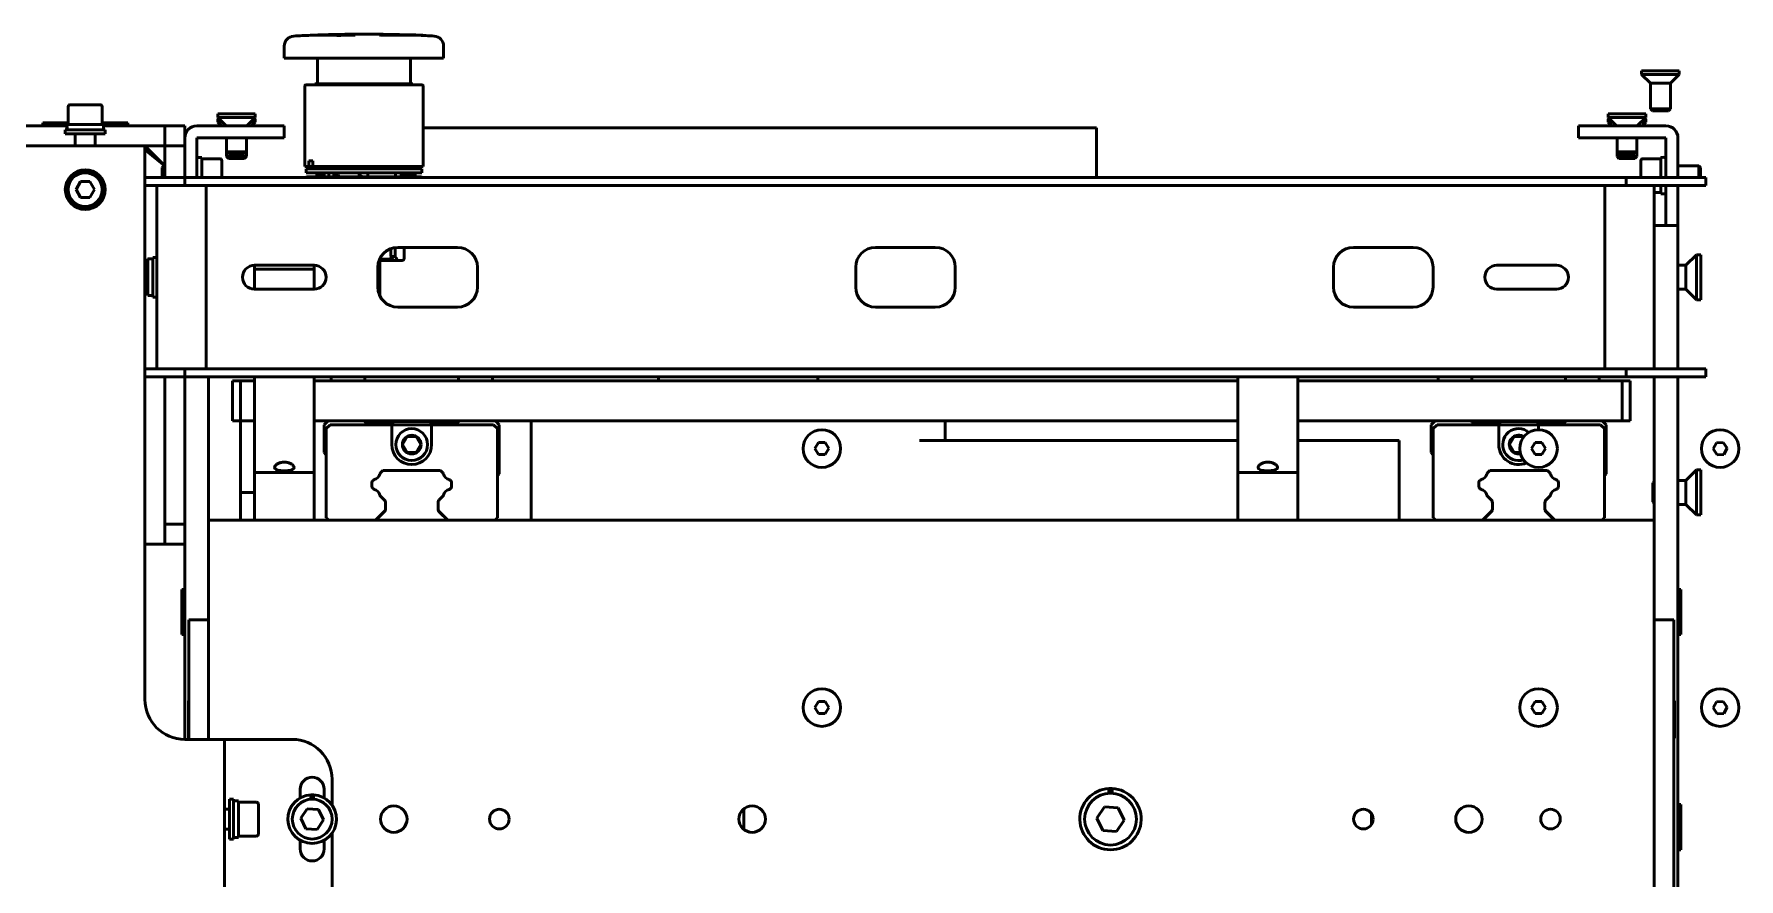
# Model space of a CAD drawing. Header units: millimetres. Extents: x 79 to 1474, y 97 to 691.
# Drawn here: x 920.4 to 1348.6, y 479.1 to 691.2 of the extents above; entities that cross this region are included whole.
import ezdxf

# ---------------------------------------------------------------- set-up
doc = ezdxf.new("R2010")
doc.units = ezdxf.units.MM
doc.layers.add('Visible (ISO)', color=7, linetype='Continuous', lineweight=50)

msp = doc.modelspace()

# ---------------------------------------------------------------- linework, layer by layer
at = {"layer": 'Visible (ISO)'}
for p, q in [((991.65, 690.87), (991.65, 690.94)), ((996.44, 690.93), (996.44, 690.83)), ((997.39, 690.94), (997.39, 690.94)), ((997.42, 690.94), (1001.09, 690.96)), ((997.42, 690.94), (997.42, 690.84)), ((997.88, 690.94), (997.88, 690.99)), ((1001.09, 690.96), (1001.09, 690.91)), ((1007.23, 690.98), (1007.62, 691)), ((1007.23, 690.98), (1007.23, 690.94)), ((1007.62, 691), (1007.62, 690.9)), ((1015, 690.97), (1015, 690.87)), ((1016.65, 690.89), (1018.04, 690.89)), ((1016.65, 690.89), (1016.65, 690.87)), ((1018.04, 690.89), (1018.04, 690.81)), ((983.27, 688.17), (983.27, 685.16)), ((983.27, 685.16), (1023.27, 685.16)), ((991.57, 685.16), (991.57, 678.66)), ((1014.97, 685.16), (1014.97, 678.66)), ((1023.27, 688.17), (1023.27, 685.16)), ((1324.15, 681.93), (1333.58, 681.93)), ((1324.15, 681.93), (1324.15, 681.04)), ((1324.15, 681.04), (1333.58, 681.04)), ((1326.37, 678.83), (1324.15, 681.04)), ((1331.37, 678.83), (1333.58, 681.04)), ((1333.58, 681.93), (1333.58, 681.04)), ((988.42, 678.16), (988.42, 657.96)), ((1017.82, 678.46), (988.72, 678.46)), ((990.97, 678.66), (1015.57, 678.66)), ((990.97, 678.66), (990.97, 678.46)), ((1015.57, 678.66), (1015.57, 678.46)), ((1018.12, 678.16), (1018.12, 657.96)), ((1326.37, 678.83), (1331.37, 678.83)), ((1326.37, 678.83), (1326.37, 672.42)), ((1331.37, 678.83), (1331.37, 672.42)), ((929.02, 672.93), (929.02, 668.43)), ((929.52, 673.43), (937.02, 673.43)), ((937.52, 672.93), (937.52, 668.43)), ((1326.37, 672.42), (1331.37, 672.42)), ((1326.86, 671.93), (1326.37, 672.42)), ((1330.88, 671.93), (1331.37, 672.42)), ((633.52, 668.13), (928.67, 668.13)), ((922.6, 668.85), (929.02, 668.85)), ((922.6, 668.85), (922.6, 668.13)), ((937.87, 668.43), (928.67, 668.43)), ((937.52, 668.85), (943.94, 668.85)), ((937.87, 668.43), (937.87, 667.13)), ((937.87, 668.13), (953.27, 668.13)), ((943.94, 668.85), (943.94, 668.13)), ((953.27, 668.13), (953.27, 663.13)), ((958.27, 668.13), (953.27, 668.13)), ((958.27, 663.13), (958.27, 668.13)), ((980.27, 668.13), (961.27, 668.13)), ((966.55, 671.13), (975.98, 671.13)), ((966.55, 671.13), (966.55, 670.24)), ((966.55, 670.24), (975.98, 670.24)), ((968.67, 668.13), (966.55, 670.24)), ((966.55, 669.93), (966.87, 669.93)), ((966.55, 669.93), (966.55, 669.04)), ((966.55, 669.04), (967.75, 669.04)), ((967.47, 668.13), (966.55, 669.04)), ((973.87, 668.13), (975.98, 670.24)), ((974.78, 669.04), (975.98, 669.04)), ((975.07, 668.13), (975.98, 669.04)), ((975.67, 669.93), (975.98, 669.93)), ((975.98, 671.13), (975.98, 670.24)), ((975.98, 669.93), (975.98, 669.04)), ((980.27, 668.13), (983.27, 668.13)), ((983.27, 665.13), (983.27, 668.13)), ((1308.27, 668.13), (1311.27, 668.13)), ((1308.27, 668.13), (1308.27, 665.13)), ((1330.27, 668.13), (1311.27, 668.13)), ((1315.75, 671.13), (1325.18, 671.13)), ((1315.75, 671.13), (1315.75, 670.24)), ((1315.75, 670.24), (1325.18, 670.24)), ((1317.87, 668.13), (1315.75, 670.24)), ((1315.75, 669.93), (1316.07, 669.93)), ((1315.75, 669.93), (1315.75, 669.04)), ((1315.75, 669.04), (1316.95, 669.04)), ((1316.67, 668.13), (1315.75, 669.04)), ((1323.07, 668.13), (1325.18, 670.24)), ((1323.98, 669.04), (1325.18, 669.04)), ((1324.27, 668.13), (1325.18, 669.04)), ((1324.87, 669.93), (1325.18, 669.93)), ((1325.18, 671.13), (1325.18, 670.24)), ((1325.18, 669.93), (1325.18, 669.04)), ((1330.88, 671.93), (1326.86, 671.93)), ((938.27, 667.13), (928.27, 667.13)), ((928.27, 667.13), (928.27, 666.13)), ((938.27, 666.13), (928.27, 666.13)), ((928.67, 667.7), (928.67, 667.13)), ((930.77, 666.13), (930.77, 663.13)), ((935.77, 666.13), (935.77, 663.13)), ((938.27, 667.13), (938.27, 666.13)), ((961.27, 655.13), (961.27, 665.13)), ((961.27, 665.13), (980.27, 665.13)), ((968.77, 665.13), (968.77, 661.62)), ((973.77, 665.13), (973.77, 661.62)), ((983.27, 665.13), (980.27, 665.13)), ((1187.27, 667.63), (1018.12, 667.63)), ((1187.27, 655.13), (1187.27, 667.63)), ((1311.27, 665.13), (1308.27, 665.13)), ((1311.27, 665.13), (1330.27, 665.13)), ((1317.97, 665.13), (1317.97, 661.62)), ((1322.97, 665.13), (1322.97, 661.62)), ((1330.27, 665.13), (1330.27, 655.13)), ((1333.27, 655.13), (1333.27, 665.13)), ((948.27, 663.13), (918.27, 663.13)), ((948.27, 663.13), (953.27, 658.13)), ((948.27, 663.13), (953.27, 663.13)), ((948.27, 663.13), (953.27, 663.13)), ((948.27, 663.13), (948.27, 660.13)), ((948.27, 663.07), (953.27, 658.13)), ((948.27, 662.17), (953.27, 658.13)), ((948.27, 524.13), (948.27, 660.13)), ((953.27, 655.13), (953.27, 663.13)), ((953.27, 663.13), (958.27, 663.13)), ((958.27, 663.13), (958.27, 655.13)), ((961.84, 660.23), (961.27, 660.23)), ((962.57, 655.13), (962.57, 660.22)), ((967.07, 659.88), (962.57, 659.88)), ((967.57, 659.38), (967.57, 655.13)), ((968.77, 661.62), (973.77, 661.62)), ((969.26, 661.13), (968.77, 661.62)), ((968.77, 661.62), (968.77, 660.42)), ((968.77, 660.42), (973.77, 660.42)), ((969.26, 659.93), (968.77, 660.42)), ((973.28, 661.13), (969.26, 661.13)), ((973.28, 659.93), (969.26, 659.93)), ((973.28, 661.13), (973.77, 661.62)), ((973.28, 659.93), (973.77, 660.42)), ((973.77, 661.62), (973.77, 660.42)), ((989.39, 657.96), (989.39, 659.36)), ((989.39, 659.36), (990.47, 659.36)), ((990.47, 659.36), (990.47, 657.96)), ((990.47, 657.96), (990.47, 659.36)), ((1317.97, 661.62), (1322.97, 661.62)), ((1318.46, 661.13), (1317.97, 661.62)), ((1317.97, 661.62), (1317.97, 660.42)), ((1317.97, 660.42), (1322.97, 660.42)), ((1318.46, 659.93), (1317.97, 660.42)), ((1322.48, 661.13), (1318.46, 661.13)), ((1322.48, 659.93), (1318.46, 659.93)), ((1322.48, 661.13), (1322.97, 661.62)), ((1322.48, 659.93), (1322.97, 660.42)), ((1322.97, 661.62), (1322.97, 660.42)), ((1323.97, 655.13), (1323.97, 659.38)), ((1324.47, 659.88), (1328.97, 659.88)), ((1328.97, 660.22), (1328.97, 660.22)), ((1328.97, 660.22), (1328.97, 655.13)), ((1329.69, 660.23), (1330.27, 660.23)), ((948.27, 655.13), (958.27, 655.13)), ((952.57, 657.64), (953.06, 658.13)), ((952.57, 655.13), (952.57, 657.64)), ((953.06, 658.13), (953.06, 655.13)), ((953.27, 658.13), (953.06, 658.13)), ((958.27, 655.13), (1320.27, 655.13)), ((958.27, 655.13), (958.27, 653.13)), ((988.42, 657.96), (989.39, 657.96)), ((988.86, 655.34), (988.65, 655.13)), ((1017.77, 657.33), (988.77, 657.33)), ((988.77, 657.33), (988.77, 656.33)), ((1017.77, 656.33), (988.77, 656.33)), ((988.86, 655.34), (989.11, 655.34)), ((989.26, 655.34), (989.11, 655.34)), ((989.24, 655.32), (989.24, 655.32)), ((991.93, 655.34), (989.26, 655.34)), ((990.47, 657.96), (989.39, 657.96)), ((990.47, 657.96), (1018.12, 657.96)), ((990.47, 657.96), (990.47, 657.96)), ((991.07, 655.64), (991.2, 655.64)), ((991.07, 655.34), (991.07, 655.64)), ((993, 655.64), (991.2, 655.64)), ((992.05, 655.34), (991.93, 655.34)), ((992.05, 655.34), (998.83, 655.34)), ((992.32, 657.96), (992.32, 657.33)), ((992.32, 656.33), (992.32, 655.64)), ((992.67, 657.33), (992.67, 657.96)), ((992.67, 655.64), (992.67, 656.33)), ((993.26, 657.96), (993.26, 657.33)), ((993.26, 656.33), (993.26, 655.39)), ((994.49, 657.33), (994.49, 657.96)), ((994.49, 655.34), (994.49, 656.33)), ((995.36, 655.64), (995.6, 655.64)), ((995.36, 655.34), (995.36, 655.64)), ((996.73, 655.64), (995.6, 655.64)), ((999.13, 655.34), (998.83, 655.34)), ((1005.29, 655.34), (999.13, 655.34)), ((1001.77, 655.64), (1002.07, 655.64)), ((1001.77, 655.34), (1001.77, 655.64)), ((1002.22, 655.64), (1002.07, 655.64)), ((1004.24, 657.96), (1004.24, 657.33)), ((1004.24, 656.33), (1004.24, 655.34)), ((1005.58, 655.34), (1005.29, 655.34)), ((1005.58, 655.34), (1007.16, 655.34)), ((1007.16, 655.34), (1007.35, 655.13)), ((1007.21, 655.13), (1007.16, 655.34)), ((1007.16, 655.34), (1010.62, 655.34)), ((1011.73, 655.34), (1010.62, 655.34)), ((1011.18, 657.33), (1011.18, 657.96)), ((1011.18, 655.34), (1011.18, 656.33)), ((1011.54, 655.13), (1011.73, 655.34)), ((1011.73, 655.34), (1011.86, 655.13)), ((1011.73, 655.34), (1012.99, 655.34)), ((1013.96, 655.64), (1012.31, 655.64)), ((1012.31, 655.34), (1012.31, 655.64)), ((1013.14, 655.34), (1012.99, 655.34)), ((1016.62, 655.34), (1013.14, 655.34)), ((1013.96, 655.64), (1014.14, 655.64)), ((1013.96, 655.34), (1013.96, 655.64)), ((1014.22, 657.96), (1014.22, 657.33)), ((1014.22, 656.33), (1014.22, 655.58)), ((1014.49, 655.64), (1014.22, 655.64)), ((1016.48, 655.64), (1014.49, 655.64)), ((1014.49, 655.37), (1014.49, 655.64)), ((1016.48, 655.64), (1016.51, 655.64)), ((1016.48, 655.34), (1016.48, 655.64)), ((1016.8, 655.34), (1016.62, 655.34)), ((1016.8, 655.34), (1017.75, 655.34)), ((1017.75, 655.34), (1017.96, 655.13)), ((1017.77, 657.33), (1017.77, 656.33)), ((1320.27, 655.13), (1340.27, 655.13)), ((1320.27, 655.13), (1320.27, 653.13)), ((1333.27, 658.13), (1338.48, 658.13)), ((1338.48, 655.13), (1338.48, 658.13)), ((1338.97, 657.64), (1338.48, 658.13)), ((1338.97, 657.64), (1338.97, 655.13)), ((1340.27, 655.13), (1340.27, 653.13)), ((928.67, 652.39), (929.02, 652.39)), ((929.02, 651.92), (928.67, 651.92)), ((929.02, 651.87), (928.67, 651.87)), ((930.96, 652.13), (932.11, 654.13)), ((932.11, 650.13), (930.96, 652.13)), ((932.11, 654.13), (934.42, 654.13)), ((934.42, 654.13), (935.58, 652.13)), ((935.58, 652.13), (934.42, 650.13)), ((948.27, 653.13), (958.27, 653.13)), ((951.27, 653.13), (951.27, 607.13)), ((958.27, 653.13), (1320.27, 653.13)), ((963.65, 653.13), (963.65, 607.13)), ((1314.88, 653.13), (1314.88, 607.13)), ((1320.27, 653.13), (1340.27, 653.13)), ((1327.27, 653.13), (1327.27, 607.13)), ((1327.27, 651.38), (1328.97, 651.38)), ((1328.97, 653.13), (1328.97, 651.03)), ((1328.97, 651.03), (1330.27, 651.03)), ((1330.27, 653.13), (1330.27, 646.13)), ((1333.27, 646.13), (1333.27, 653.13)), ((934.42, 650.13), (932.11, 650.13)), ((1333.27, 643.13), (1327.27, 643.13)), ((1330.27, 643.13), (1330.27, 646.13)), ((1333.27, 646.13), (1333.27, 643.13)), ((1333.27, 643.13), (1333.27, 607.13)), ((948.27, 634.38), (948.97, 634.38)), ((948.97, 634.72), (948.97, 634.72)), ((948.97, 634.72), (948.97, 625.53)), ((949.69, 634.73), (950.27, 634.73)), ((950.27, 635.13), (950.27, 625.13)), ((950.27, 635.13), (951.27, 635.13)), ((1007.07, 634.35), (1010.82, 634.35)), ((1007.19, 634.65), (1010.42, 634.65)), ((1007.27, 625.45), (1007.27, 634.35)), ((1010.01, 637.31), (1010.01, 635.35)), ((1010.01, 635.35), (1011.14, 635.35)), ((1011.33, 634.35), (1010.82, 634.35)), ((1011.14, 635.35), (1011.14, 637.59)), ((1011.33, 634.35), (1012.82, 634.35)), ((1011.77, 637.63), (1026.77, 637.63)), ((1012.82, 634.35), (1012.87, 634.35)), ((1012.87, 634.35), (1012.87, 634.35)), ((1013.34, 634.85), (1013.34, 637.63)), ((1131.77, 637.63), (1146.77, 637.63)), ((1251.77, 637.63), (1266.77, 637.63)), ((1335.27, 633.13), (1337.94, 635.8)), ((1337.94, 635.8), (1337.94, 624.46)), ((1338.99, 635.8), (1337.94, 635.8)), ((1338.99, 635.8), (1338.99, 624.46)), ((975.77, 632.13), (975.77, 633.13)), ((975.77, 633.13), (990.77, 633.13)), ((975.77, 632.13), (990.77, 632.13)), ((975.77, 627.13), (975.77, 632.13)), ((990.77, 633.13), (990.77, 632.13)), ((990.77, 632.13), (990.77, 627.13)), ((1006.77, 627.63), (1006.77, 632.63)), ((1031.77, 632.63), (1031.77, 627.63)), ((1126.77, 627.63), (1126.77, 632.63)), ((1151.77, 632.63), (1151.77, 627.63)), ((1246.77, 627.63), (1246.77, 632.63)), ((1271.77, 632.63), (1271.77, 627.63)), ((1287.77, 633.13), (1302.77, 633.13)), ((1335.27, 633.13), (1333.27, 633.13)), ((1335.27, 633.13), (1335.27, 627.13)), ((948.27, 625.88), (948.97, 625.88)), ((948.97, 625.53), (950.27, 625.53)), ((950.27, 625.13), (951.27, 625.13)), ((990.77, 627.13), (975.77, 627.13)), ((1302.77, 627.13), (1287.77, 627.13)), ((1335.27, 627.13), (1333.27, 627.13)), ((1335.27, 627.13), (1337.94, 624.46)), ((1026.77, 622.63), (1011.77, 622.63)), ((1146.77, 622.63), (1131.77, 622.63)), ((1266.77, 622.63), (1251.77, 622.63)), ((1338.99, 624.46), (1337.94, 624.46)), ((958.27, 607.13), (948.27, 607.13)), ((958.27, 605.13), (948.27, 605.13)), ((953.27, 568.13), (953.27, 605.13)), ((1320.27, 607.13), (958.27, 607.13)), ((958.27, 607.13), (958.27, 605.13)), ((958.27, 514.13), (958.27, 605.13)), ((958.27, 605.13), (958.27, 568.13)), ((1320.27, 605.13), (958.27, 605.13)), ((964.27, 605.13), (964.27, 569.13)), ((970.27, 604.13), (970.27, 594.13)), ((972.27, 604.13), (970.27, 604.13)), ((972.27, 594.13), (972.27, 604.13)), ((972.27, 604.13), (975.77, 604.13)), ((975.77, 596.13), (975.77, 605.13)), ((990.77, 605.13), (990.77, 596.13)), ((990.77, 604.13), (1222.77, 604.13)), ((995.02, 604.93), (995.02, 604.13)), ((1003.52, 604.93), (1003.52, 604.13)), ((1027.02, 604.93), (1027.02, 604.13)), ((1035.52, 604.93), (1035.52, 604.13)), ((1077.27, 604.13), (1077.27, 605.13)), ((1117.27, 604.13), (1117.27, 605.13)), ((1222.77, 596.13), (1222.77, 605.13)), ((1237.77, 605.13), (1237.77, 596.13)), ((1237.77, 604.13), (1319.27, 604.13)), ((1273.02, 604.93), (1273.02, 604.13)), ((1281.52, 604.93), (1281.52, 604.13)), ((1305.02, 604.93), (1305.02, 604.13)), ((1313.52, 604.93), (1313.52, 604.13)), ((1319.27, 604.13), (1319.27, 594.13)), ((1321.27, 604.13), (1319.27, 604.13)), ((1340.27, 607.13), (1320.27, 607.13)), ((1320.27, 607.13), (1320.27, 605.13)), ((1340.27, 605.13), (1320.27, 605.13)), ((1321.27, 594.13), (1321.27, 604.13)), ((1327.27, 569.13), (1327.27, 605.13)), ((1333.27, 605.13), (1333.27, 145.13)), ((1340.27, 607.13), (1340.27, 605.13)), ((975.77, 581.13), (975.77, 596.13)), ((990.77, 596.13), (990.77, 581.13)), ((1222.77, 581.13), (1222.77, 596.13)), ((1237.77, 596.13), (1237.77, 581.13)), ((970.27, 594.13), (972.27, 594.13)), ((972.27, 594.13), (975.77, 594.13)), ((972.27, 584.13), (972.27, 594.13)), ((990.77, 594.13), (1222.77, 594.13)), ((994.27, 594.13), (993.27, 593.13)), ((993.27, 586.13), (993.27, 593.13)), ((993.8, 592.13), (994.8, 593.13)), ((993.8, 569.73), (993.8, 592.13)), ((994.8, 593.13), (1010.27, 593.13)), ((1003.47, 593.92), (1003.27, 594.13)), ((1004.18, 593.63), (1010.35, 593.63)), ((1010.8, 593.93), (1010, 593.13)), ((1010.27, 593.13), (1010.27, 588.13)), ((1010.27, 593.13), (1020.27, 593.13)), ((1019.8, 593.93), (1010.8, 593.93)), ((1011.07, 593.93), (1011.27, 594.13)), ((1019.27, 594.13), (1019.47, 593.93)), ((1020.6, 593.13), (1019.8, 593.93)), ((1020.18, 593.63), (1026.35, 593.63)), ((1020.27, 593.13), (1035.8, 593.13)), ((1020.27, 588.13), (1020.27, 593.13)), ((1027.27, 594.13), (1027.06, 593.92)), ((1035.8, 593.13), (1036.8, 592.13)), ((1037.27, 593.13), (1036.27, 594.13)), ((1036.8, 592.13), (1036.8, 569.73)), ((1037.27, 593.13), (1037.27, 580.78)), ((1045.27, 570.93), (1045.27, 594.13)), ((1149.27, 594.13), (1149.27, 589.13)), ((1237.77, 594.13), (1319.27, 594.13)), ((1272.27, 594.13), (1271.27, 593.13)), ((1271.27, 586.13), (1271.27, 593.13)), ((1271.8, 592.13), (1272.8, 593.13)), ((1271.8, 569.73), (1271.8, 592.13)), ((1272.8, 593.13), (1288.27, 593.13)), ((1281.47, 593.92), (1281.27, 594.13)), ((1282.18, 593.63), (1288.35, 593.63)), ((1288.8, 593.93), (1288, 593.13)), ((1288.27, 593.13), (1288.27, 588.13)), ((1288.27, 593.13), (1298.27, 593.13)), ((1297.8, 593.93), (1288.8, 593.93)), ((1289.07, 593.93), (1289.27, 594.13)), ((1297.27, 594.13), (1297.47, 593.93)), ((1298.6, 593.13), (1297.8, 593.93)), ((1298.18, 593.63), (1304.35, 593.63)), ((1298.27, 593.13), (1313.8, 593.13)), ((1298.27, 591.84), (1298.27, 593.13)), ((1305.27, 594.13), (1305.06, 593.92)), ((1313.8, 593.13), (1314.8, 592.13)), ((1315.27, 593.13), (1314.27, 594.13)), ((1314.8, 592.13), (1314.8, 569.73)), ((1315.27, 593.13), (1315.27, 580.78)), ((1319.27, 594.13), (1321.27, 594.13)), ((1014.11, 590.13), (1012.96, 588.13)), ((1012.96, 588.13), (1014.11, 586.13)), ((1016.42, 590.13), (1014.11, 590.13)), ((1017.58, 588.13), (1016.42, 590.13)), ((1016.42, 586.13), (1017.58, 588.13)), ((1116.53, 587.13), (1117.4, 588.63)), ((1117.4, 585.63), (1116.53, 587.13)), ((1117.4, 588.63), (1119.13, 588.63)), ((1119.13, 588.63), (1120, 587.13)), ((1120, 587.13), (1119.13, 585.63)), ((1142.77, 589.13), (1222.77, 589.13)), ((1237.77, 589.13), (1256.77, 589.13)), ((1263.27, 589.13), (1256.77, 589.13)), ((1263.27, 589.13), (1263.27, 570.93)), ((1292.11, 590.13), (1290.96, 588.13)), ((1290.96, 588.13), (1292.11, 586.13)), ((1294.42, 590.13), (1292.11, 590.13)), ((1294.51, 589.98), (1294.42, 590.13)), ((1296.53, 587.13), (1297.4, 588.63)), ((1297.4, 585.63), (1296.53, 587.13)), ((1297.4, 588.63), (1299.13, 588.63)), ((1299.13, 588.63), (1300, 587.13)), ((1300, 587.13), (1299.13, 585.63)), ((1342.14, 587.03), (1342.92, 588.58)), ((1343.09, 585.58), (1342.14, 587.03)), ((1342.92, 588.58), (1344.65, 588.67)), ((1344.65, 588.67), (1345.6, 587.23)), ((1345.6, 587.23), (1344.81, 585.68)), ((972.27, 576.13), (972.27, 584.13)), ((993.27, 586.13), (993.8, 585.6)), ((1014.11, 586.13), (1016.42, 586.13)), ((1119.13, 585.63), (1117.4, 585.63)), ((1271.27, 586.13), (1271.8, 585.6)), ((1292.11, 586.13), (1293.66, 586.13)), ((1299.13, 585.63), (1297.4, 585.63)), ((1344.81, 585.68), (1343.09, 585.58)), ((975.77, 581.13), (990.77, 581.13)), ((975.77, 569.13), (975.77, 581.13)), ((990.77, 581.13), (990.77, 569.13)), ((1005.27, 577.53), (1005.27, 578.65)), ((1005.41, 579.01), (1005.65, 579.24)), ((1007.42, 581.02), (1008.04, 581.63)), ((1008.04, 581.63), (1022.5, 581.63)), ((1022.5, 581.63), (1023.11, 581.02)), ((1024.89, 579.24), (1025.12, 579.01)), ((1025.27, 577.53), (1025.27, 578.65)), ((1025.27, 578.65), (1025.27, 578.65)), ((1037.27, 580.78), (1036.8, 580.24)), ((1222.77, 581.13), (1237.77, 581.13)), ((1222.77, 569.13), (1222.77, 581.13)), ((1237.77, 581.13), (1237.77, 569.13)), ((1283.27, 577.53), (1283.27, 578.65)), ((1283.41, 579.01), (1283.65, 579.24)), ((1285.42, 581.02), (1286.04, 581.63)), ((1286.04, 581.63), (1300.5, 581.63)), ((1300.5, 581.63), (1301.11, 581.02)), ((1302.89, 579.24), (1303.12, 579.01)), ((1303.27, 577.53), (1303.27, 578.65)), ((1303.27, 578.65), (1303.27, 578.65)), ((1315.27, 580.78), (1314.8, 580.24)), ((1326.99, 578.52), (1327.27, 578.8)), ((1326.99, 573.74), (1326.99, 578.52)), ((1335.27, 579.13), (1333.27, 579.13)), ((1335.27, 579.13), (1337.94, 581.8)), ((1335.27, 579.13), (1335.27, 573.13)), ((1337.94, 581.8), (1337.94, 570.46)), ((1338.99, 581.8), (1337.94, 581.8)), ((1338.99, 581.8), (1338.99, 570.46)), ((975.77, 576.13), (972.27, 576.13)), ((972.27, 569.13), (972.27, 576.13)), ((1005.63, 576.99), (1005.41, 577.21)), ((1008.37, 574.25), (1007.43, 575.19)), ((1023.11, 575.19), (1022.16, 574.25)), ((1025.12, 577.21), (1024.9, 576.99)), ((1283.63, 576.99), (1283.41, 577.21)), ((1286.37, 574.25), (1285.43, 575.19)), ((1301.11, 575.19), (1300.16, 574.25)), ((1303.12, 577.21), (1302.9, 576.99)), ((1326.99, 573.74), (1327.27, 573.46)), ((994.4, 569.13), (993.8, 569.73)), ((1008.37, 571.31), (1006.2, 569.13)), ((1006.23, 569.13), (1008.37, 571.27)), ((1008.67, 571.98), (1008.67, 573.54)), ((1021.87, 573.54), (1021.87, 571.98)), ((1021.87, 571.98), (1021.87, 571.98)), ((1024.34, 569.13), (1022.16, 571.31)), ((1022.16, 571.27), (1024.31, 569.13)), ((1036.8, 569.73), (1036.2, 569.13)), ((1045.27, 569.13), (1045.27, 570.93)), ((1263.27, 570.93), (1263.27, 569.13)), ((1272.4, 569.13), (1271.8, 569.73)), ((1286.37, 571.31), (1284.2, 569.13)), ((1284.23, 569.13), (1286.37, 571.27)), ((1286.67, 571.98), (1286.67, 573.54)), ((1299.87, 573.54), (1299.87, 571.98)), ((1302.34, 569.13), (1300.16, 571.31)), ((1300.16, 571.27), (1302.31, 569.13)), ((1314.8, 569.73), (1314.2, 569.13)), ((1335.27, 573.13), (1333.27, 573.13)), ((1335.27, 573.13), (1337.94, 570.46)), ((1338.99, 570.46), (1337.94, 570.46)), ((953.27, 568.13), (953.27, 563.13)), ((958.27, 568.13), (953.27, 568.13)), ((976.27, 569.13), (964.27, 569.13)), ((964.27, 569.13), (964.27, 544.13)), ((976.27, 569.13), (1315.27, 569.13)), ((1327.27, 569.13), (1315.27, 569.13)), ((1327.27, 569.13), (1327.27, 544.13)), ((948.27, 563.13), (953.27, 563.13)), ((953.27, 563.13), (958.27, 563.13)), ((957.55, 540.46), (957.55, 551.8)), ((957.55, 551.8), (958.27, 551.8)), ((1333.99, 551.8), (1333.27, 551.8)), ((1333.99, 551.8), (1333.99, 540.46)), ((964.27, 544.13), (959.27, 544.13)), ((959.27, 514.13), (959.27, 544.13)), ((964.27, 544.13), (964.27, 514.13)), ((1327.27, 244.13), (1327.27, 544.13)), ((1327.27, 544.13), (1332.27, 544.13)), ((1332.27, 544.13), (1332.27, 244.13)), ((957.55, 540.46), (958.27, 540.46)), ((1333.99, 540.46), (1333.27, 540.46)), ((959.17, 514.41), (959.17, 523.84)), ((959.17, 523.84), (959.27, 523.84)), ((1116.53, 522.13), (1117.4, 523.63)), ((1117.4, 523.63), (1119.13, 523.63)), ((1119.13, 523.63), (1120, 522.13)), ((1296.53, 522.13), (1297.4, 523.63)), ((1297.4, 523.63), (1299.13, 523.63)), ((1299.13, 523.63), (1300, 522.13)), ((1332.37, 523.84), (1332.27, 523.84)), ((1332.37, 523.84), (1332.37, 514.41)), ((1342.14, 522.03), (1342.92, 523.58)), ((1342.92, 523.58), (1344.65, 523.67)), ((1344.65, 523.67), (1345.6, 522.23)), ((1117.4, 520.63), (1116.53, 522.13)), ((1119.13, 520.63), (1117.4, 520.63)), ((1120, 522.13), (1119.13, 520.63)), ((1297.4, 520.63), (1296.53, 522.13)), ((1299.13, 520.63), (1297.4, 520.63)), ((1300, 522.13), (1299.13, 520.63)), ((1343.09, 520.58), (1342.14, 522.03)), ((1344.81, 520.68), (1343.09, 520.58)), ((1345.6, 522.23), (1344.81, 520.68)), ((958.27, 514.13), (965.27, 514.13)), ((959.17, 514.41), (959.27, 514.41)), ((965.27, 514.13), (968.27, 514.13)), ((985.27, 514.13), (968.27, 514.13)), ((968.27, 274.13), (968.27, 514.13)), ((1332.37, 514.41), (1332.27, 514.41)), ((987.27, 499.44), (987.27, 501.63)), ((993.27, 501.63), (993.27, 499.44)), ((995.27, 497.62), (995.27, 504.13)), ((1190.37, 500.62), (1190.38, 501.82)), ((1190.45, 500.62), (1190.45, 501.82)), ((1191.18, 501.82), (1191.17, 500.62)), ((969.47, 499.13), (969.47, 489.13)), ((969.47, 499.13), (970.47, 499.13)), ((970.47, 499.13), (970.47, 489.13)), ((971.04, 498.73), (970.47, 498.73)), ((971.77, 489.53), (971.77, 498.72)), ((976.27, 498.38), (971.77, 498.38)), ((976.77, 497.88), (976.77, 490.38)), ((987.39, 494.33), (989, 496.72)), ((989, 496.72), (991.88, 496.52)), ((989.97, 499.12), (989.97, 500.22)), ((990.03, 499.12), (990.03, 500.22)), ((990.57, 500.22), (990.57, 499.12)), ((1098.68, 491.63), (1098.68, 496.72)), ((1187.31, 494.37), (1189.25, 497.24)), ((1189.25, 497.24), (1192.7, 497)), ((1192.7, 497), (1194.22, 493.89)), ((1333.99, 497.8), (1333.27, 497.8)), ((1333.99, 497.8), (1333.99, 486.46)), ((969.47, 496.63), (968.27, 496.63)), ((988.65, 491.73), (987.39, 494.33)), ((993.15, 493.93), (991.53, 491.54)), ((991.88, 496.52), (993.15, 493.93)), ((1188.83, 491.26), (1187.31, 494.37)), ((1194.22, 493.89), (1192.29, 491.02)), ((1256.27, 492.7), (1256.27, 495.56)), ((969.47, 491.63), (968.27, 491.63)), ((969.47, 489.13), (970.47, 489.13)), ((971.77, 489.53), (970.47, 489.53)), ((976.27, 489.88), (971.77, 489.88)), ((987.27, 486.63), (987.27, 488.82)), ((991.53, 491.54), (988.65, 491.73)), ((993.27, 488.82), (993.27, 486.63)), ((995.27, 454.13), (995.27, 490.63)), ((1192.29, 491.02), (1188.83, 491.26)), ((1333.99, 486.46), (1333.27, 486.46))]:
    msp.add_line(p, q, dxfattribs=at)
for centre, radius in [((933.27, 652.13), 5), ((933.27, 652.13), 4.25), ((1015.27, 588.13), 4), ((1118.27, 587.13), 4.72), ((1298.27, 587.13), 4.72), ((1343.87, 587.13), 4.72), ((1015.27, 588.13), 2.35), ((1118.27, 522.13), 4.72), ((1298.27, 522.13), 4.72), ((1343.87, 522.13), 4.72), ((990.27, 494.13), 5), ((1010.77, 494.13), 3.32), ((1100.77, 494.13), 3.32), ((1190.77, 494.13), 6.5), ((1280.77, 494.13), 3.32), ((1037.27, 494.13), 2.46), ((1254.27, 494.13), 2.46), ((1301.27, 494.13), 2.46)]:
    msp.add_circle(centre, radius, dxfattribs=at)
for centre, radius, start, end in [((985.77, 688.17), 2.5, 93.2103, 180), ((1003.27, 376.16), 315, 92.4414, 93.2103), ((1003.27, 376.16), 315, 88.1316, 92.1138), ((1003.27, 376.16), 315, 86.7898, 87.5652), ((1020.77, 688.17), 2.5, 0, 86.7898), ((988.72, 678.16), 0.3, 90, 180), ((1017.82, 678.16), 0.3, 0, 90), ((929.52, 672.93), 0.5, 90, 180), ((937.02, 672.93), 0.5, 0, 90), ((961.27, 665.13), 3, 90, 180), ((1330.27, 665.13), 3, 0, 90), ((967.07, 659.38), 0.5, 0, 90), ((1324.47, 659.38), 0.5, 90, 180), ((933.27, 652.13), 4.6, 183.2402, 176.7598), ((933.27, 652.13), 4.6, 176.7598, 182.656), ((1011.77, 632.63), 5, 90, 180), ((1026.77, 632.63), 5, 0, 90), ((1131.77, 632.63), 5, 90, 180), ((1146.77, 632.63), 5, 0, 90), ((1251.77, 632.63), 5, 90, 180), ((1266.77, 632.63), 5, 0, 90), ((975.77, 630.13), 3, 90, 270), ((990.77, 630.13), 3, 270, 90), ((1287.77, 630.13), 3, 90, 270), ((1302.77, 630.13), 3, 270, 90), ((1011.77, 627.63), 5, 180, 270), ((1026.77, 627.63), 5, 270, 0), ((1131.77, 627.63), 5, 180, 270), ((1146.77, 627.63), 5, 270, 0), ((1251.77, 627.63), 5, 180, 270), ((1266.77, 627.63), 5, 270, 0), ((995.52, 604.93), 0.5, 156.4218, 180), ((1003.02, 604.93), 0.5, 0, 23.5782), ((1027.52, 604.93), 0.5, 156.4218, 180), ((1035.02, 604.93), 0.5, 0, 23.5782), ((1273.52, 604.93), 0.5, 156.4218, 180), ((1281.02, 604.93), 0.5, 0, 23.5782), ((1305.52, 604.93), 0.5, 156.4218, 180), ((1313.02, 604.93), 0.5, 0, 23.5782), ((1004.18, 594.63), 1, 225, 270), ((1010.35, 594.63), 1, 270, 278.9932), ((1020.18, 594.63), 1, 264.9, 270), ((1026.35, 594.63), 1, 270, 315), ((1282.18, 594.63), 1, 225, 270), ((1288.35, 594.63), 1, 270, 278.9932), ((1293.27, 588.13), 4, 49.7024, 287.6778), ((1298.18, 594.63), 1, 264.9001, 270), ((1304.35, 594.63), 1, 270, 315), ((1015.27, 588.13), 5, 180, 0), ((1293.27, 588.13), 5, 180, 293.037), ((1293.27, 588.13), 2.35, 55.8789, 281.5013), ((1005.77, 578.65), 0.5, 135, 180), ((1006, 578.89), 0.5, 105.2427, 135), ((1005.34, 581.33), 2.03, 285.2427, 344.7573), ((1007.78, 580.66), 0.5, 135, 164.7573), ((1022.76, 580.66), 0.5, 15.2427, 45), ((1025.2, 581.33), 2.03, 195.2427, 254.7573), ((1024.53, 578.89), 0.5, 45, 74.7573), ((1024.77, 578.65), 0.5, 0, 45), ((1283.77, 578.65), 0.5, 135, 180), ((1284, 578.89), 0.5, 105.2427, 135), ((1283.34, 581.33), 2.03, 285.2427, 344.7573), ((1285.78, 580.66), 0.5, 135, 164.7573), ((1300.76, 580.66), 0.5, 15.2427, 45), ((1303.2, 581.33), 2.03, 195.2427, 254.7573), ((1302.53, 578.89), 0.5, 45, 74.7573), ((1302.77, 578.65), 0.5, 0, 45), ((1005.77, 577.56), 0.5, 183.7552, 225), ((1005.99, 577.34), 0.5, 225, 255.0706), ((1005.34, 574.9), 2.03, 14.9295, 75.0706), ((1007.78, 575.55), 0.5, 194.9295, 225), ((1007.67, 573.54), 1, 0, 45), ((1022.87, 573.54), 1, 135, 180), ((1022.75, 575.55), 0.5, 315, 345.0706), ((1025.2, 574.9), 2.03, 104.9295, 165.0706), ((1024.55, 577.34), 0.5, 284.9295, 315), ((1024.77, 577.56), 0.5, 315, 356.2449), ((1283.77, 577.56), 0.5, 183.7552, 225), ((1283.99, 577.34), 0.5, 225, 255.0706), ((1283.34, 574.9), 2.03, 14.9295, 75.0706), ((1285.78, 575.55), 0.5, 194.9295, 225), ((1285.67, 573.54), 1, 0, 45), ((1300.87, 573.54), 1, 135, 180), ((1300.75, 575.55), 0.5, 315, 345.0706), ((1303.2, 574.9), 2.03, 104.9295, 165.0706), ((1302.55, 577.34), 0.5, 284.9295, 315), ((1302.77, 577.56), 0.5, 315, 356.2449), ((1007.67, 571.98), 1, 315, 0.0975), ((1007.67, 572.01), 1, 315, 357.1835), ((1022.87, 571.98), 1, 179.9025, 225), ((1022.87, 572.01), 1, 182.8141, 225), ((1285.67, 571.98), 1, 315, 0.0975), ((1285.67, 572.01), 1, 315, 357.1834), ((1300.87, 571.98), 1, 179.9025, 225), ((1300.87, 572.01), 1, 182.814, 225), ((958.27, 524.13), 10, 180, 270), ((985.27, 504.13), 10, 0, 90), ((990.27, 501.63), 3, 0, 180), ((1190.77, 494.13), 7.7, 92.9161, 86.9606), ((1190.77, 494.13), 7.7, 86.9606, 92.3793), ((976.27, 497.88), 0.5, 0, 90), ((990.27, 494.13), 6.1, 92.7573, 87.1193), ((990.27, 494.13), 6, 92.2876, 92.8043), ((990.27, 494.13), 6.1, 87.1193, 92.2491), ((976.27, 490.38), 0.5, 270, 0), ((990.27, 486.63), 3, 180, 0)]:
    msp.add_arc(centre, radius, start, end, dxfattribs=at)
for centre, major_axis, ratio, start_param, end_param in [((1003.25, 690.87), (13.4, 0), 0.000119, 2.321248, 3.138787), ((1003.25, 690.87), (13.4, 0), 0.000119, 3.141585, 3.314836), ((1002.57, 376.21), (23.53, 314.09), 0.984928, 0.111132, 0.116247), ((1003.25, 690.94), (11.6, 0), 0.000122, 2.099899, 3.141594), ((1003.25, 690.8), (13.4, 0.1), 0.014368, 2.104078, 2.321251), ((1003.25, 690.87), (-13.4, 0), 0.000117, 5.245781, 5.462938), ((1001.02, 690.72), (17.74, 0.13), 0.014368, 1.775377, 1.832133), ((1001.02, 690.62), (17.74, 0.13), 0.014368, 1.775377, 1.832133), ((1004.71, 376.17), (-3.89, 314.97), 0.34078, 0.027399, 0.031933), ((1005.82, 376.41), (-31.13, 313.02), 0.987983, 6.198082, 6.209915), ((994.97, 376.2), (1.75, 314.8), 0.661804, 6.268359, 6.27762), ((1003.79, 376.16), (-0.6, 315), 0.343033, 6.242158, 6.24583), ((1001.02, 690.72), (17.74, 0.13), 0.014368, 0.663044, 1.189374), ((1001.02, 690.62), (-17.74, -0.13), 0.014368, 3.804636, 4.330967), ((1004.47, 376.26), (-27.65, 313.71), 0.984512, 6.16428, 6.164955), ((1015.88, 376.31), (-3.77, 314.7), 0.318377, 6.268158, 6.269919), ((1003.25, 690.8), (13.4, 0.1), 0.014368, 0, 0.50087), ((933.27, 667.71), (0.01, 12.64), 0.36397, 1.515486, 1.617317), ((933.27, 669.14), (0.01, 12.64), 0.36397, 1.627513, 1.731026), ((961.85, 655.63), (12.64, -0.01), 0.36397, 1.515486, 1.617317), ((963.28, 655.63), (12.64, -0.01), 0.36397, 1.627513, 1.731026), ((1329.68, 655.63), (-12.64, -0.01), 0.36397, 4.711148, 4.768776), ((1328.25, 655.63), (-12.64, -0.01), 0.36397, 4.654596, 4.655673), ((1003.27, 655.56), (-13.26, 2.87), 0.371284, 0.513499, 0.56614), ((1003.27, 655.56), (-11.26, 2.44), 0.371284, 0.510856, 0.572818), ((1003.27, 655.56), (13.26, -4.95), 0.213431, 4.177848, 4.230489), ((1003.27, 655.56), (11.26, -4.2), 0.213431, 4.175205, 4.237167), ((1003.27, 655.56), (13.3, -5.69), 0.027284, 4.63363, 4.686271), ((1003.27, 655.56), (-11.3, 4.83), 0.027284, 1.489394, 1.551356), ((-2653.26, -3339.91), (-3664.12, -3999.54), 0.014287, 3.105487, 3.106581), ((1003.27, 655.56), (-13.25, 3.63), 0.332, 3.793633, 3.846274), ((1003.27, 655.56), (-13.3, 0.52), 0.426811, 3.196226, 3.248867), ((949.68, 630.13), (-12.64, -0.01), 0.36397, 4.711148, 4.768776), ((948.25, 630.13), (-12.64, -0.01), 0.36397, 4.654596, 4.655673), ((1003.27, 635.35), (7.8, -7.8), 0.478921, 1.04314, 1.124154), ((1003.27, 635.35), (9.11, -9.11), 0.478921, 1.074628, 1.124154), ((971.05, 494.13), (12.64, -0.01), 0.36397, 1.515486, 1.617317), ((972.48, 494.13), (12.64, -0.01), 0.36397, 1.627513, 1.731026), ((1095.85, 491.63), (0, -4), 0.707107, 1.549055, 1.570796)]:
    msp.add_ellipse(centre, major_axis=major_axis, ratio=ratio, start_param=start_param, end_param=end_param, dxfattribs=at)
for points, knots in [([(1016.65, 690.87), (1016.64, 690.87), (1016.51, 690.87), (1016.26, 690.87), (1015.99, 690.87), (1015.57, 690.87), (1015, 690.87)], [-0.3129241, -0.3129241, -0.3129241, -0.3129241, 0, 0, 0, 0.3369148, 0.3369148, 0.3369148, 0.3369148]), ([(1011.33, 634.35), (1011.38, 634.35), (1011.42, 634.36), (1011.48, 634.4), (1011.51, 634.44), (1011.54, 634.52), (1011.54, 634.59), (1011.51, 634.7), (1011.48, 634.78), (1011.44, 634.85)], [-0.09189498, -0.09189498, -0.09189498, -0.09189498, -0.07502101, -0.07502101, -0.05417135, -0.05417135, -0.02882345, -0.02882345, 0, 0, 0, 0]), ([(1013.34, 634.85), (1013.34, 634.79), (1013.33, 634.72), (1013.28, 634.61), (1013.24, 634.55), (1013.15, 634.46), (1013.09, 634.42), (1012.97, 634.37), (1012.89, 634.35), (1012.82, 634.35)], [-0.32217395, -0.32217395, -0.32217395, -0.32217395, -0.30451888, -0.30451888, -0.28552315, -0.28552315, -0.26469161, -0.26469161, -0.24201108, -0.24201108, -0.24201108, -0.24201108]), ([(983.27, 581.55), (982.96, 581.55), (982.63, 581.57), (982.03, 581.63), (981.76, 581.68), (981.32, 581.81), (981.12, 581.9), (980.87, 582.12), (980.81, 582.25), (980.81, 582.52), (980.87, 582.68), (981.14, 583.01), (981.34, 583.17), (981.78, 583.42), (982.04, 583.54), (982.63, 583.7), (982.96, 583.74), (983.58, 583.74), (983.9, 583.7), (984.49, 583.54), (984.75, 583.42), (985.2, 583.17), (985.39, 583.01), (985.66, 582.68), (985.73, 582.52), (985.73, 582.25), (985.67, 582.12), (985.41, 581.9), (985.22, 581.81), (984.77, 581.68), (984.5, 581.63), (983.9, 581.57), (983.57, 581.55), (983.27, 581.55)], [-1.556394, -1.556394, -1.556394, -1.556394, -1.464274, -1.464274, -1.372155, -1.372155, -1.273334, -1.273334, -1.174514, -1.174514, -1.069351, -1.069351, -0.964189, -0.964189, -0.871193, -0.871193, -0.778197, -0.778197, -0.685201, -0.685201, -0.592204, -0.592204, -0.487042, -0.487042, -0.38188, -0.38188, -0.28306, -0.28306, -0.184239, -0.184239, -0.092119, -0.092119, 0, 0, 0, 0]), ([(1230.27, 581.55), (1229.96, 581.55), (1229.63, 581.57), (1229.03, 581.63), (1228.76, 581.68), (1228.32, 581.81), (1228.12, 581.9), (1227.87, 582.12), (1227.81, 582.25), (1227.81, 582.52), (1227.87, 582.68), (1228.14, 583.01), (1228.34, 583.17), (1228.78, 583.42), (1229.04, 583.54), (1229.63, 583.7), (1229.96, 583.74), (1230.58, 583.74), (1230.9, 583.7), (1231.49, 583.54), (1231.75, 583.42), (1232.2, 583.17), (1232.39, 583.01), (1232.66, 582.68), (1232.73, 582.52), (1232.73, 582.25), (1232.67, 582.12), (1232.41, 581.9), (1232.22, 581.81), (1231.77, 581.68), (1231.5, 581.63), (1230.9, 581.57), (1230.57, 581.55), (1230.27, 581.55)], [-1.556394, -1.556394, -1.556394, -1.556394, -1.464274, -1.464274, -1.372155, -1.372155, -1.273334, -1.273334, -1.174514, -1.174514, -1.069351, -1.069351, -0.964189, -0.964189, -0.871193, -0.871193, -0.778197, -0.778197, -0.685201, -0.685201, -0.592204, -0.592204, -0.487042, -0.487042, -0.38188, -0.38188, -0.28306, -0.28306, -0.184239, -0.184239, -0.092119, -0.092119, 0, 0, 0, 0])]:
    msp.add_open_spline(points, degree=3, knots=knots, dxfattribs=at)
msp.add_open_spline([(1010.42, 634.65), (1010.62, 634.5), (1010.82, 634.35)], degree=2, dxfattribs=at)

doc.saveas('drawing.dxf')
